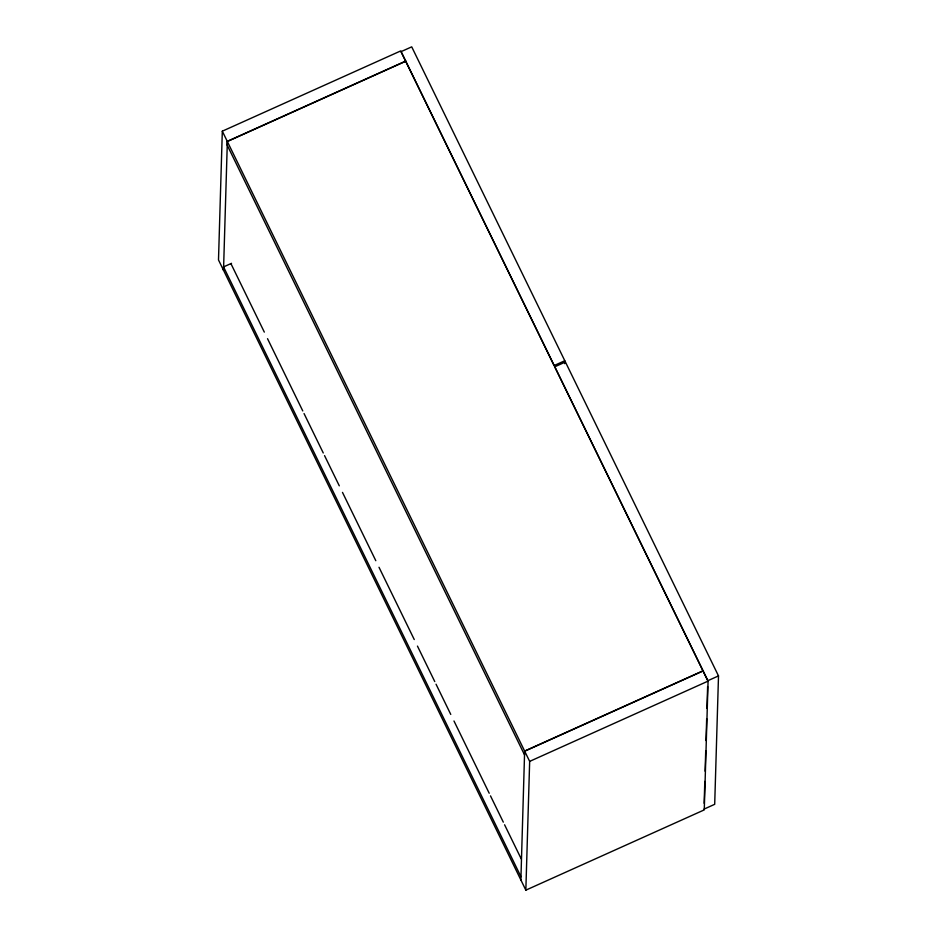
<?xml version="1.0" encoding="UTF-8"?>
<svg xmlns="http://www.w3.org/2000/svg" width="937" height="937" viewBox="0 0 937 937"><rect width="100%" height="100%" fill="white"/><g stroke="black" fill="none" stroke-linecap="round" stroke-linejoin="round"><path stroke-width="1.41" d="M222.315 131.18L218.497 259.947L525.844 890.15L704.261 809.884L708.079 681.117L400.743 50.914L222.315 131.18L529.663 761.383L525.844 890.15M223.463 270.125L223.556 266.904L231.544 263.32M223.521 270.254L227.351 141.499L405.768 61.221M520.878 879.972L524.638 751.076L703.055 670.81M564.718 363.661L564.8 360.745L411.718 46.85L401.013 51.664L554.095 365.559L564.8 360.745M704.155 803.29L704.811 781.411M705.116 771.198L705.725 750.76M706.018 740.546L706.674 718.667M706.978 708.442L707.622 686.563M718.503 675.905L707.798 680.719L554.716 366.824L565.421 362.01L718.503 675.905L714.697 804.309L703.992 809.135M405.698 61.092L227.281 141.358L227.176 145.118L524.591 754.964M524.697 751.205L703.113 670.939M529.663 761.383L708.079 681.117M231.006 263.789L264.316 332.108M267.525 338.679L302.768 410.933M304.045 413.557L323.265 452.981M324.542 455.605L339.288 485.823M342.485 492.393L375.807 560.701M379.005 567.272L414.248 639.538M417.457 646.097L434.756 681.574M436.033 684.197L450.767 714.416M453.976 720.986L489.208 793.241M490.496 795.876L503.31 822.147M504.586 824.783L521.253 858.936M223.556 266.904L520.972 876.751"/></g></svg>
